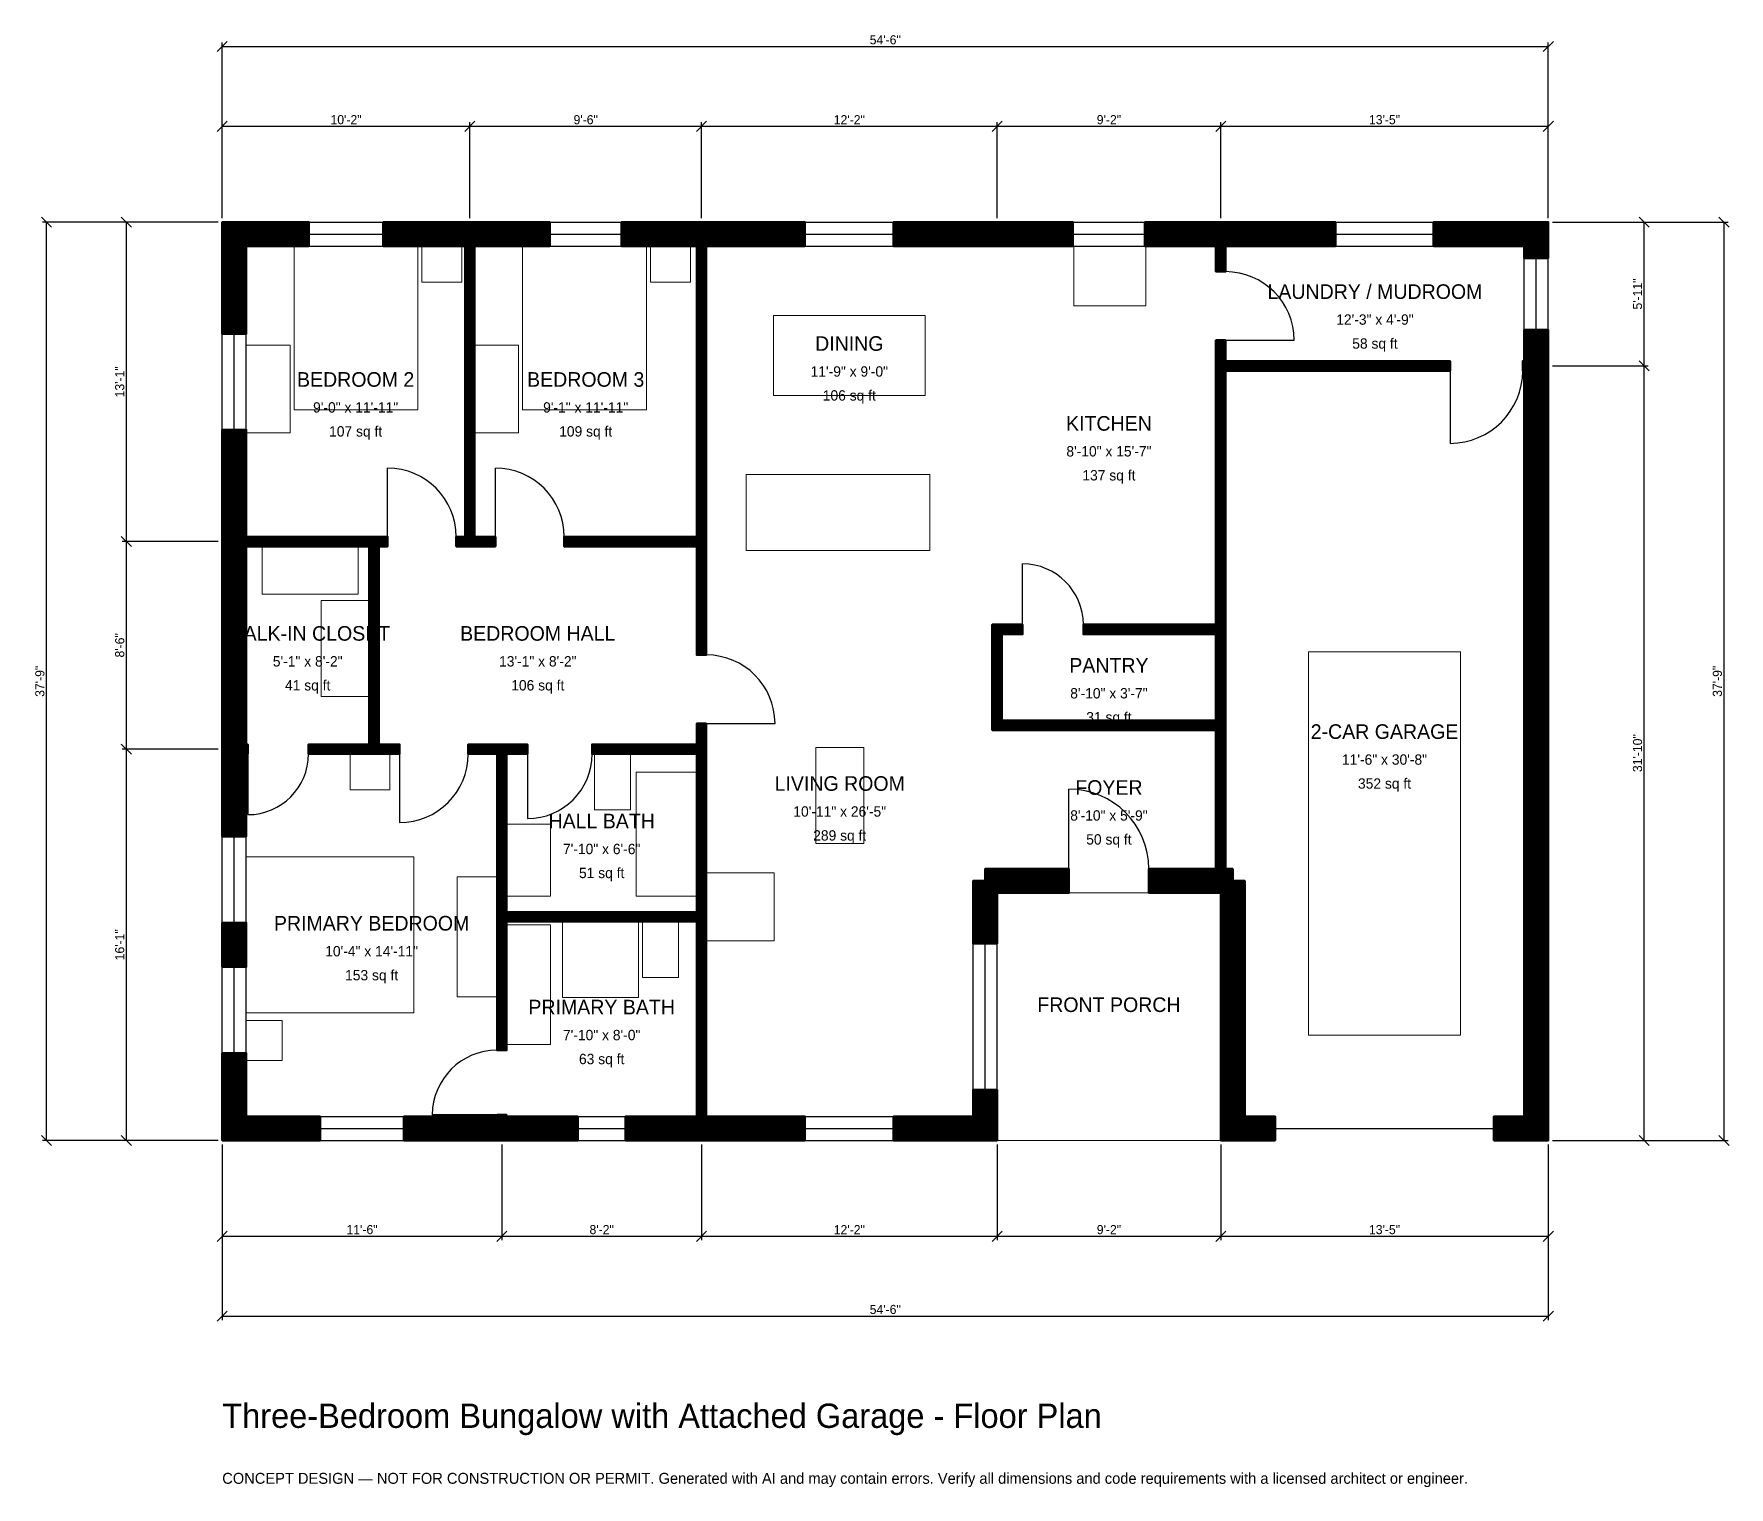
# Model space of a CAD drawing. Header units: inches. Extents: x -93 to 743, y -171 to 546.
import ezdxf
from ezdxf.enums import TextEntityAlignment as Align

# ---------------------------------------------------------------- set-up
doc = ezdxf.new("R2010")
doc.units = ezdxf.units.IN
doc.header["$MEASUREMENT"] = 0
doc.linetypes.add('DASHED', pattern=[0.6, 0.5, -0.1])
for name, color, linetype, lineweight in [('A-ANNO-DIMS', 1, 'Continuous', 13), ('A-ANNO-TEXT', 7, 'Continuous', 18), ('A-AREA-IDEN', 7, 'Continuous', 18), ('A-DOOR', 2, 'Continuous', 25), ('A-FLOR-FIXT', 9, 'Continuous', 13), ('A-FURN', 9, 'Continuous', 13), ('A-GLAZ', 4, 'Continuous', 25), ('A-SITE-PAVE', 8, 'Continuous', 13), ('A-WALL', 7, 'Continuous', 50), ('A-WALL-PATT', 8, 'Continuous', 13)]:
    doc.layers.add(name, color=color, linetype=linetype, lineweight=lineweight)
doc.dimstyles.new('PLAN', dxfattribs={"dimtxt": 4.5, "dimasz": 3, "dimexe": 2, "dimexo": 2, "dimgap": 1, "dimtad": 1, "dimdec": 0, "dimlunit": 4, "dimtsz": 2.5, "dimcen": 2.5, "dimclrd": 1, "dimclre": 1, "dimazin": 3, "dimtfac": 1, "dimtmove": 0, "dimatfit": 3})

msp = doc.modelspace()

# ---------------------------------------------------------------- hatches: boundary and pattern name
at = {"layer": 'A-WALL-PATT'}
h = msp.add_hatch(dxfattribs=at)
h.set_pattern_fill('ANSI31', color=8, scale=0.8)
h.paths.add_polyline_path([(131.8898, 0), (89.5669, 0), (89.5669, 11.811), (131.8898, 11.811), (135.4331, 11.811), (135.4331, 12.5984), (140.1575, 12.5984), (140.1575, 11.811), (143.7008, 11.811), (175.1969, 11.811), (175.1969, 0), (143.7008, 0), (140.1575, 0), (140.1575, 0), (135.4331, 0), (135.4331, 0), (131.8898, 0)])
h.paths.add_polyline_path([(11.811, 0), (11.811, 0), (0, 0), (0, 0), (0, 0), (0, 0), (0, 11.811), (0, 11.811), (0, 43.0446), (11.811, 43.0446), (11.811, 11.811), (48.2283, 11.811), (48.2283, 0), (11.811, 0)])
h.paths.add_polyline_path([(0, 107.3491), (11.811, 107.3491), (11.811, 85.5643), (0, 85.5643), (0, 107.3491)])
h.paths.add_polyline_path([(0, 187.0079), (0, 190.5512), (0, 190.5512), (0, 195.2756), (0, 195.2756), (0, 198.8189), (0, 289.3701), (0, 292.9134), (0, 292.9134), (0, 297.6378), (0, 297.6378), (0, 301.1811), (0, 350.3937), (11.811, 350.3937), (11.811, 301.1811), (11.811, 297.6378), (72.4409, 297.6378), (77.1654, 297.6378), (81.4961, 297.6378), (81.4961, 292.9134), (77.1654, 292.9134), (77.1654, 195.2756), (87.4016, 195.2756), (87.4016, 190.5512), (77.1654, 190.5512), (72.4409, 190.5512), (42.5197, 190.5512), (42.5197, 195.2756), (72.4409, 195.2756), (72.4409, 292.9134), (11.811, 292.9134), (11.811, 289.3701), (11.811, 198.8189), (11.811, 195.2756), (12.5984, 195.2756), (12.5984, 190.5512), (11.811, 190.5512), (11.811, 187.0079), (11.811, 149.8688), (0, 149.8688), (0, 187.0079)])
h.paths.add_polyline_path([(0, 440.9449), (0, 440.9449), (0, 452.7559), (0, 452.7559), (0, 452.7559), (11.811, 452.7559), (11.811, 452.7559), (42.7165, 452.7559), (42.7165, 440.9449), (11.811, 440.9449), (11.811, 397.6378), (0, 397.6378), (0, 440.9449)])
h.paths.add_polyline_path([(116.1417, 452.7559), (119.685, 452.7559), (119.685, 452.7559), (124.4094, 452.7559), (124.4094, 452.7559), (127.9528, 452.7559), (161.4173, 452.7559), (161.4173, 440.9449), (127.9528, 440.9449), (124.4094, 440.9449), (124.4094, 297.6378), (134.6457, 297.6378), (134.6457, 292.9134), (124.4094, 292.9134), (119.685, 292.9134), (115.3543, 292.9134), (115.3543, 297.6378), (119.685, 297.6378), (119.685, 440.9449), (116.1417, 440.9449), (79.3307, 440.9449), (79.3307, 452.7559), (116.1417, 452.7559)])
h.paths.add_polyline_path([(230.315, 452.7559), (233.8583, 452.7559), (233.8583, 452.7559), (238.5827, 452.7559), (238.5827, 452.7559), (242.126, 452.7559), (287.2047, 452.7559), (287.2047, 440.9449), (242.126, 440.9449), (238.5827, 440.9449), (238.5827, 333.0709), (238.5827, 328.3465), (238.5827, 297.6378), (238.5827, 292.9134), (238.5827, 239.3701), (233.8583, 239.3701), (233.8583, 292.9134), (168.5039, 292.9134), (168.5039, 297.6378), (233.8583, 297.6378), (233.8583, 328.3465), (233.8583, 333.0709), (233.8583, 440.9449), (230.315, 440.9449), (196.8504, 440.9449), (196.8504, 452.7559), (230.315, 452.7559)])
h.paths.add_polyline_path([(375.9843, 452.7559), (387.7953, 452.7559), (419.2913, 452.7559), (419.2913, 440.9449), (387.7953, 440.9449), (375.9843, 440.9449), (330.9055, 440.9449), (330.9055, 452.7559), (375.9843, 452.7559)])
h.paths.add_polyline_path([(486.2205, 452.7559), (489.7638, 452.7559), (489.7638, 452.7559), (494.4882, 452.7559), (494.4882, 452.7559), (498.0315, 452.7559), (548.622, 452.7559), (548.622, 440.9449), (498.0315, 440.9449), (494.4882, 440.9449), (494.4882, 428.3465), (489.7638, 428.3465), (489.7638, 440.9449), (486.2205, 440.9449), (454.7244, 440.9449), (454.7244, 452.7559), (486.2205, 452.7559)])
h.paths.add_polyline_path([(641.7323, 452.7559), (641.7323, 452.7559), (653.5433, 452.7559), (653.5433, 452.7559), (653.5433, 452.7559), (653.5433, 440.9449), (653.5433, 440.9449), (653.5433, 435.0394), (641.7323, 435.0394), (641.7323, 440.9449), (597.0472, 440.9449), (597.0472, 452.7559), (641.7323, 452.7559)])
h.paths.add_polyline_path([(653.5433, 387.7953), (653.5433, 384.252), (653.5433, 384.252), (653.5433, 379.5276), (653.5433, 379.5276), (653.5433, 375.9843), (653.5433, 11.811), (653.5433, 11.811), (653.5433, 0), (653.5433, 0), (653.5433, 0), (641.7323, 0), (641.7323, 0), (626.7717, 0), (626.7717, 11.811), (641.7323, 11.811), (641.7323, 375.9843), (641.7323, 379.5276), (640.9449, 379.5276), (640.9449, 384.252), (641.7323, 384.252), (641.7323, 387.7953), (641.7323, 399.6063), (653.5433, 399.6063), (653.5433, 387.7953)])
h.paths.add_polyline_path([(503.937, 0), (503.937, 0), (492.126, 0), (492.126, 0), (492.1259, 0), (492.1259, 11.811), (492.126, 11.811), (492.126, 119.685), (492.1259, 119.685), (492.1259, 122.0472), (489.7638, 122.0472), (489.7638, 122.0472), (456.6929, 122.0472), (456.6929, 133.8583), (489.7638, 133.8583), (489.7638, 202.3622), (384.252, 202.3622), (379.5276, 202.3622), (379.5276, 207.0866), (379.5276, 249.6063), (379.5276, 254.3307), (384.252, 254.3307), (394.4882, 254.3307), (394.4882, 249.6063), (384.252, 249.6063), (384.252, 207.0866), (489.7638, 207.0866), (489.7638, 249.6063), (424.4094, 249.6063), (424.4094, 254.3307), (489.7638, 254.3307), (489.7638, 379.5276), (489.7638, 384.252), (489.7638, 394.4882), (494.4882, 394.4882), (494.4882, 384.252), (605.1181, 384.252), (605.1181, 379.5276), (494.4882, 379.5276), (494.4882, 254.3307), (494.4882, 249.6063), (494.4882, 207.0866), (494.4882, 202.3622), (494.4882, 133.8583), (498.0315, 133.8583), (498.0315, 127.9528), (503.937, 127.9528), (503.937, 11.811), (518.8976, 11.811), (518.8976, 0), (503.937, 0)])
h.paths.add_polyline_path([(381.8898, 122.0472), (381.8898, 97.0472), (370.0787, 97.0472), (370.0787, 127.9528), (375.9843, 127.9528), (375.9843, 133.8583), (417.3228, 133.8583), (417.3228, 122.0472), (381.8898, 122.0472)])
h.paths.add_polyline_path([(381.8898, 11.811), (381.8898, 11.811), (381.8898, 0), (381.8898, 0), (381.8898, 0), (370.0787, 0), (370.0787, 0), (330.9055, 0), (330.9055, 11.811), (370.0787, 11.811), (370.0787, 25), (381.8898, 25), (381.8898, 11.811)])
h.paths.add_polyline_path([(242.126, 0), (238.5827, 0), (238.5827, 0), (233.8583, 0), (233.8583, 0), (230.315, 0), (198.8189, 0), (198.8189, 11.811), (230.315, 11.811), (233.8583, 11.811), (233.8583, 107.874), (140.1575, 107.874), (140.1575, 44.4882), (135.4331, 44.4882), (135.4331, 107.874), (135.4331, 112.5984), (135.4331, 190.5512), (121.2598, 190.5512), (121.2598, 195.2756), (135.4331, 195.2756), (140.1575, 195.2756), (150.3937, 195.2756), (150.3937, 190.5512), (140.1575, 190.5512), (140.1575, 112.5984), (233.8583, 112.5984), (233.8583, 190.5512), (182.2835, 190.5512), (182.2835, 195.2756), (233.8583, 195.2756), (233.8583, 205.5118), (238.5827, 205.5118), (238.5827, 195.2756), (238.5827, 190.5512), (238.5827, 112.5984), (238.5827, 107.874), (238.5827, 11.811), (242.126, 11.811), (287.2047, 11.811), (287.2047, 0), (242.126, 0)])

# ---------------------------------------------------------------- linework, layer by layer
at = {"layer": 'A-DOOR'}
for p, q in [((494.4882, 394.4882), (528.3465, 394.4882)), ((605.1181, 379.5276), (605.1181, 343.7008)), ((81.4961, 297.6378), (81.4961, 331.4961)), ((134.6457, 297.6378), (134.6457, 331.4961)), ((394.4882, 254.3307), (394.4882, 284.252)), ((238.5827, 205.5118), (272.4409, 205.5118)), ((12.5984, 190.5512), (12.5984, 160.6299)), ((87.4016, 190.5512), (87.4016, 156.6929)), ((150.3937, 190.5512), (150.3937, 158.6614)), ((417.3228, 133.8583), (417.3228, 173.2283)), ((135.4331, 12.5984), (103.5433, 12.5984))]:
    msp.add_line(p, q, dxfattribs=at)
at = {"layer": 'A-DOOR', "linetype": 'DASHED'}
msp.add_line((518.8976, 5.9055), (626.7717, 5.9055), dxfattribs=at)
at = {"layer": 'A-DOOR'}
for centre, radius, start, end in [((494.4882, 394.4882), 33.8583, 0, 90), ((605.1181, 379.5276), 35.8268, 270, 360), ((81.4961, 297.6378), 33.8583, 0, 90), ((134.6457, 297.6378), 33.8583, 0, 90), ((394.4882, 254.3307), 29.9213, 0, 90), ((238.5827, 205.5118), 33.8583, 0, 90), ((12.5984, 190.5512), 29.9213, 270, 360), ((87.4016, 190.5512), 33.8583, 270, 360), ((150.3937, 190.5512), 31.8898, 270, 360), ((417.3228, 133.8583), 39.3701, 0, 90), ((135.4331, 12.5984), 31.8898, 90, 180)]:
    msp.add_arc(centre, radius, start, end, dxfattribs=at)
at = {"layer": 'A-FLOR-FIXT'}
for points in [[(183.4646, 162.9921), (201.1811, 162.9921), (201.1811, 190.5512), (183.4646, 190.5512)], [(203.937, 120.4724), (233.8583, 120.4724), (233.8583, 181.4961), (203.937, 181.4961)], [(140.1575, 120.4724), (161.811, 120.4724), (161.811, 155.9055), (140.1575, 155.9055)], [(140.1575, 47.2441), (161.811, 47.2441), (161.811, 106.2992), (140.1575, 106.2992)], [(167.7165, 70.4724), (205.1181, 70.4724), (205.1181, 107.874), (167.7165, 107.874)], [(207.0866, 80.315), (224.8031, 80.315), (224.8031, 107.874), (207.0866, 107.874)]]:
    msp.add_lwpolyline(points, close=True, dxfattribs=at)
at = {"layer": 'A-FURN'}
for points in [[(35.4331, 360.2362), (96.4567, 360.2362), (96.4567, 440.9449), (35.4331, 440.9449)], [(98.4252, 423.2283), (118.1102, 423.2283), (118.1102, 440.9449), (98.4252, 440.9449)], [(148.0315, 360.2362), (209.0551, 360.2362), (209.0551, 440.9449), (148.0315, 440.9449)], [(211.0236, 423.2283), (230.7087, 423.2283), (230.7087, 440.9449), (211.0236, 440.9449)], [(419.685, 411.4173), (455.1181, 411.4173), (455.1181, 440.9449), (419.685, 440.9449)], [(271.6535, 367.3228), (346.4567, 367.3228), (346.4567, 406.6929), (271.6535, 406.6929)], [(11.811, 348.8189), (33.4646, 348.8189), (33.4646, 392.126), (11.811, 392.126)], [(124.4094, 348.8189), (146.063, 348.8189), (146.063, 392.126), (124.4094, 392.126)], [(258.2677, 290.9449), (348.8189, 290.9449), (348.8189, 328.3465), (258.2677, 328.3465)], [(19.685, 269.2913), (66.9291, 269.2913), (66.9291, 292.9134), (19.685, 292.9134)], [(48.8189, 218.8976), (72.4409, 218.8976), (72.4409, 266.1417), (48.8189, 266.1417)], [(535.4331, 51.9685), (610.2362, 51.9685), (610.2362, 240.9449), (535.4331, 240.9449)], [(292.5197, 146.4567), (316.1417, 146.4567), (316.1417, 193.7008), (292.5197, 193.7008)], [(62.9921, 172.8346), (82.6772, 172.8346), (82.6772, 190.5512), (62.9921, 190.5512)], [(11.811, 62.9921), (94.4882, 62.9921), (94.4882, 139.7638), (11.811, 139.7638)], [(115.748, 70.8661), (135.4331, 70.8661), (135.4331, 129.9213), (115.748, 129.9213)], [(238.5827, 98.4252), (272.0472, 98.4252), (272.0472, 131.8898), (238.5827, 131.8898)], [(11.811, 39.3701), (29.5276, 39.3701), (29.5276, 59.0551), (11.811, 59.0551)]]:
    msp.add_lwpolyline(points, close=True, dxfattribs=at)
at = {"layer": 'A-GLAZ'}
for p, q in [((42.7165, 452.7559), (79.3307, 452.7559)), ((161.4173, 452.7559), (196.8504, 452.7559)), ((287.2047, 452.7559), (330.9055, 452.7559)), ((419.2913, 452.7559), (454.7244, 452.7559)), ((548.622, 452.7559), (597.0472, 452.7559)), ((42.7165, 446.8504), (79.3307, 446.8504)), ((161.4173, 446.8504), (196.8504, 446.8504)), ((287.2047, 446.8504), (330.9055, 446.8504)), ((419.2913, 446.8504), (454.7244, 446.8504)), ((548.622, 446.8504), (597.0472, 446.8504)), ((42.7165, 440.9449), (79.3307, 440.9449)), ((161.4173, 440.9449), (196.8504, 440.9449)), ((287.2047, 440.9449), (330.9055, 440.9449)), ((419.2913, 440.9449), (454.7244, 440.9449)), ((548.622, 440.9449), (597.0472, 440.9449)), ((641.7323, 399.6063), (641.7323, 435.0394)), ((647.6378, 399.6063), (647.6378, 435.0394)), ((653.5433, 399.6063), (653.5433, 435.0394)), ((0, 350.3937), (0, 397.6378)), ((5.9055, 350.3937), (5.9055, 397.6378)), ((11.811, 350.3937), (11.811, 397.6378)), ((0, 107.3491), (0, 149.8688)), ((5.9055, 107.3491), (5.9055, 149.8688)), ((11.811, 107.3491), (11.811, 149.8688)), ((370.0787, 25), (370.0787, 97.0472)), ((375.9843, 25), (375.9843, 97.0472)), ((381.8898, 25), (381.8898, 97.0472)), ((0, 43.0446), (0, 85.5643)), ((5.9055, 43.0446), (5.9055, 85.5643)), ((11.811, 43.0446), (11.811, 85.5643)), ((48.2283, 11.811), (89.5669, 11.811)), ((175.1969, 11.811), (198.8189, 11.811)), ((287.2047, 11.811), (330.9055, 11.811)), ((48.2283, 5.9055), (89.5669, 5.9055)), ((48.2283, 0), (89.5669, 0)), ((175.1969, 5.9055), (198.8189, 5.9055)), ((175.1969, 0), (198.8189, 0)), ((287.2047, 5.9055), (330.9055, 5.9055)), ((287.2047, 0), (330.9055, 0))]:
    msp.add_line(p, q, dxfattribs=at)
at = {"layer": 'A-SITE-PAVE', "linetype": 'DASHED'}
msp.add_lwpolyline([(381.8898, 0), (492.126, 0), (492.126, 122.0472), (381.8898, 122.0472)], close=True, dxfattribs=at)
at = {"layer": 'A-WALL'}
for points in [[(0, 440.9449), (0, 440.9449), (0, 452.7559), (0, 452.7559), (0, 452.7559), (11.811, 452.7559), (11.811, 452.7559), (42.7165, 452.7559), (42.7165, 440.9449), (11.811, 440.9449), (11.811, 397.6378), (0, 397.6378), (0, 440.9449)], [(116.1417, 452.7559), (119.685, 452.7559), (119.685, 452.7559), (124.4094, 452.7559), (124.4094, 452.7559), (127.9528, 452.7559), (161.4173, 452.7559), (161.4173, 440.9449), (127.9528, 440.9449), (124.4094, 440.9449), (124.4094, 297.6378), (134.6457, 297.6378), (134.6457, 292.9134), (124.4094, 292.9134), (119.685, 292.9134), (115.3543, 292.9134), (115.3543, 297.6378), (119.685, 297.6378), (119.685, 440.9449), (116.1417, 440.9449), (79.3307, 440.9449), (79.3307, 452.7559), (116.1417, 452.7559)], [(230.315, 452.7559), (233.8583, 452.7559), (233.8583, 452.7559), (238.5827, 452.7559), (238.5827, 452.7559), (242.126, 452.7559), (287.2047, 452.7559), (287.2047, 440.9449), (242.126, 440.9449), (238.5827, 440.9449), (238.5827, 333.0709), (238.5827, 328.3465), (238.5827, 297.6378), (238.5827, 292.9134), (238.5827, 239.3701), (233.8583, 239.3701), (233.8583, 292.9134), (168.5039, 292.9134), (168.5039, 297.6378), (233.8583, 297.6378), (233.8583, 328.3465), (233.8583, 333.0709), (233.8583, 440.9449), (230.315, 440.9449), (196.8504, 440.9449), (196.8504, 452.7559), (230.315, 452.7559)], [(375.9843, 452.7559), (387.7953, 452.7559), (419.2913, 452.7559), (419.2913, 440.9449), (387.7953, 440.9449), (375.9843, 440.9449), (330.9055, 440.9449), (330.9055, 452.7559), (375.9843, 452.7559)], [(486.2205, 452.7559), (489.7638, 452.7559), (489.7638, 452.7559), (494.4882, 452.7559), (494.4882, 452.7559), (498.0315, 452.7559), (548.622, 452.7559), (548.622, 440.9449), (498.0315, 440.9449), (494.4882, 440.9449), (494.4882, 428.3465), (489.7638, 428.3465), (489.7638, 440.9449), (486.2205, 440.9449), (454.7244, 440.9449), (454.7244, 452.7559), (486.2205, 452.7559)], [(641.7323, 452.7559), (641.7323, 452.7559), (653.5433, 452.7559), (653.5433, 452.7559), (653.5433, 452.7559), (653.5433, 440.9449), (653.5433, 440.9449), (653.5433, 435.0394), (641.7323, 435.0394), (641.7323, 440.9449), (597.0472, 440.9449), (597.0472, 452.7559), (641.7323, 452.7559)], [(503.937, 0), (503.937, 0), (492.126, 0), (492.126, 0), (492.1259, 0), (492.1259, 11.811), (492.126, 11.811), (492.126, 119.685), (492.1259, 119.685), (492.1259, 122.0472), (489.7638, 122.0472), (489.7638, 122.0472), (456.6929, 122.0472), (456.6929, 133.8583), (489.7638, 133.8583), (489.7638, 202.3622), (384.252, 202.3622), (379.5276, 202.3622), (379.5276, 207.0866), (379.5276, 249.6063), (379.5276, 254.3307), (384.252, 254.3307), (394.4882, 254.3307), (394.4882, 249.6063), (384.252, 249.6063), (384.252, 207.0866), (489.7638, 207.0866), (489.7638, 249.6063), (424.4094, 249.6063), (424.4094, 254.3307), (489.7638, 254.3307), (489.7638, 379.5276), (489.7638, 384.252), (489.7638, 394.4882), (494.4882, 394.4882), (494.4882, 384.252), (605.1181, 384.252), (605.1181, 379.5276), (494.4882, 379.5276), (494.4882, 254.3307), (494.4882, 249.6063), (494.4882, 207.0866), (494.4882, 202.3622), (494.4882, 133.8583), (498.0315, 133.8583), (498.0315, 127.9528), (503.937, 127.9528), (503.937, 11.811), (518.8976, 11.811), (518.8976, 0), (503.937, 0)], [(653.5433, 387.7953), (653.5433, 384.252), (653.5433, 384.252), (653.5433, 379.5276), (653.5433, 379.5276), (653.5433, 375.9843), (653.5433, 11.811), (653.5433, 11.811), (653.5433, 0), (653.5433, 0), (653.5433, 0), (641.7323, 0), (641.7323, 0), (626.7717, 0), (626.7717, 11.811), (641.7323, 11.811), (641.7323, 375.9843), (641.7323, 379.5276), (640.9449, 379.5276), (640.9449, 384.252), (641.7323, 384.252), (641.7323, 387.7953), (641.7323, 399.6063), (653.5433, 399.6063), (653.5433, 387.7953)], [(0, 187.0079), (0, 190.5512), (0, 190.5512), (0, 195.2756), (0, 195.2756), (0, 198.8189), (0, 289.3701), (0, 292.9134), (0, 292.9134), (0, 297.6378), (0, 297.6378), (0, 301.1811), (0, 350.3937), (11.811, 350.3937), (11.811, 301.1811), (11.811, 297.6378), (72.4409, 297.6378), (77.1654, 297.6378), (81.4961, 297.6378), (81.4961, 292.9134), (77.1654, 292.9134), (77.1654, 195.2756), (87.4016, 195.2756), (87.4016, 190.5512), (77.1654, 190.5512), (72.4409, 190.5512), (42.5197, 190.5512), (42.5197, 195.2756), (72.4409, 195.2756), (72.4409, 292.9134), (11.811, 292.9134), (11.811, 289.3701), (11.811, 198.8189), (11.811, 195.2756), (12.5984, 195.2756), (12.5984, 190.5512), (11.811, 190.5512), (11.811, 187.0079), (11.811, 149.8688), (0, 149.8688), (0, 187.0079)], [(242.126, 0), (238.5827, 0), (238.5827, 0), (233.8583, 0), (233.8583, 0), (230.315, 0), (198.8189, 0), (198.8189, 11.811), (230.315, 11.811), (233.8583, 11.811), (233.8583, 107.874), (140.1575, 107.874), (140.1575, 44.4882), (135.4331, 44.4882), (135.4331, 107.874), (135.4331, 112.5984), (135.4331, 190.5512), (121.2598, 190.5512), (121.2598, 195.2756), (135.4331, 195.2756), (140.1575, 195.2756), (150.3937, 195.2756), (150.3937, 190.5512), (140.1575, 190.5512), (140.1575, 112.5984), (233.8583, 112.5984), (233.8583, 190.5512), (182.2835, 190.5512), (182.2835, 195.2756), (233.8583, 195.2756), (233.8583, 205.5118), (238.5827, 205.5118), (238.5827, 195.2756), (238.5827, 190.5512), (238.5827, 112.5984), (238.5827, 107.874), (238.5827, 11.811), (242.126, 11.811), (287.2047, 11.811), (287.2047, 0), (242.126, 0)], [(381.8898, 122.0472), (381.8898, 97.0472), (370.0787, 97.0472), (370.0787, 127.9528), (375.9843, 127.9528), (375.9843, 133.8583), (417.3228, 133.8583), (417.3228, 122.0472), (381.8898, 122.0472)], [(0, 107.3491), (11.811, 107.3491), (11.811, 85.5643), (0, 85.5643), (0, 107.3491)], [(11.811, 0), (11.811, 0), (0, 0), (0, 0), (0, 0), (0, 0), (0, 11.811), (0, 11.811), (0, 43.0446), (11.811, 43.0446), (11.811, 11.811), (48.2283, 11.811), (48.2283, 0), (11.811, 0)], [(381.8898, 11.811), (381.8898, 11.811), (381.8898, 0), (381.8898, 0), (381.8898, 0), (370.0787, 0), (370.0787, 0), (330.9055, 0), (330.9055, 11.811), (370.0787, 11.811), (370.0787, 25), (381.8898, 25), (381.8898, 11.811)], [(131.8898, 0), (89.5669, 0), (89.5669, 11.811), (131.8898, 11.811), (135.4331, 11.811), (135.4331, 12.5984), (140.1575, 12.5984), (140.1575, 11.811), (143.7008, 11.811), (175.1969, 11.811), (175.1969, 0), (143.7008, 0), (140.1575, 0), (140.1575, 0), (135.4331, 0), (135.4331, 0), (131.8898, 0)]]:
    msp.add_lwpolyline(points, close=True, dxfattribs=at)

# ---------------------------------------------------------------- texts
at = {"layer": 'A-ANNO-TEXT'}
for s, height, p in [('Three-Bedroom Bungalow with Attached Garage - Floor Plan', 12, (0, -141.7323)), ('CONCEPT DESIGN — NOT FOR CONSTRUCTION OR PERMIT. Generated with AI and may contain errors. Verify all dimensions and code requirements with a licensed architect or engineer.', 5.4, (0, -169.2913))]:
    msp.add_text(s, height=height, dxfattribs=at).set_placement(p)
at = {"layer": 'A-AREA-IDEN'}
for s, height, p in [('LAUNDRY / MUDROOM', 7.2, (568.1102, 418.5039)), ('12\'-3" x 4\'-9"', 5.1, (568.1102, 404.7244)), ('DINING', 7.2, (309.0551, 392.9134)), ('58 sq ft', 5.1, (568.1102, 392.9134)), ('BEDROOM 2', 7.2, (65.748, 375.1969)), ('BEDROOM 3', 7.2, (179.1339, 375.1969)), ('11\'-9" x 9\'-0"', 5.1, (309.0551, 379.1339)), ('106 sq ft', 5.1, (309.0551, 367.3228)), ('9\'-0" x 11\'-11"', 5.1, (65.748, 361.4173)), ('9\'-1" x 11\'-11"', 5.1, (179.1339, 361.4173)), ('107 sq ft', 5.1, (65.748, 349.6063)), ('109 sq ft', 5.1, (179.1339, 349.6063)), ('KITCHEN', 7.2, (437.0079, 353.5433)), ('8\'-10" x 15\'-7"', 5.1, (437.0079, 339.7638)), ('137 sq ft', 5.1, (437.0079, 327.9528)), ('WALK-IN CLOSET', 7.2, (42.126, 250)), ('BEDROOM HALL', 7.2, (155.5118, 250)), ('5\'-1" x 8\'-2"', 5.1, (42.126, 236.2205)), ('13\'-1" x 8\'-2"', 5.1, (155.5118, 236.2205)), ('PANTRY', 7.2, (437.0079, 234.252)), ('41 sq ft', 5.1, (42.126, 224.4094)), ('106 sq ft', 5.1, (155.5118, 224.4094)), ('8\'-10" x 3\'-7"', 5.1, (437.0079, 220.4724)), ('31 sq ft', 5.1, (437.0079, 208.6614)), ('2-CAR GARAGE', 7.2, (572.8346, 201.5748)), ('11\'-6" x 30\'-8"', 5.1, (572.8346, 187.7953)), ('LIVING ROOM', 7.2, (304.3307, 175.9843)), ('FOYER', 7.2, (437.0079, 174.0157)), ('352 sq ft', 5.1, (572.8346, 175.9843)), ('HALL BATH', 7.2, (187.0079, 157.4803)), ('10\'-11" x 26\'-5"', 5.1, (304.3307, 162.2047)), ('8\'-10" x 5\'-9"', 5.1, (437.0079, 160.2362)), ('289 sq ft', 5.1, (304.3307, 150.3937)), ('50 sq ft', 5.1, (437.0079, 148.4252)), ('7\'-10" x 6\'-6"', 5.1, (187.0079, 143.7008)), ('51 sq ft', 5.1, (187.0079, 131.8898)), ('PRIMARY BEDROOM', 7.2, (73.622, 107.0866)), ('10\'-4" x 14\'-11"', 5.1, (73.622, 93.3071)), ('153 sq ft', 5.1, (73.622, 81.4961)), ('PRIMARY BATH', 7.2, (187.0079, 65.748)), ('FRONT PORCH', 7.2, (437.0079, 66.9291)), ('7\'-10" x 8\'-0"', 5.1, (187.0079, 51.9685)), ('63 sq ft', 5.1, (187.0079, 40.1575))]:
    msp.add_text(s, height=height, dxfattribs=at).set_placement(p, align=Align.MIDDLE_CENTER)

# ---------------------------------------------------------------- dimensions: what is measured, and where the dimension line sits
at = {"layer": 'A-ANNO-DIMS'}
for base, p1, p2, text in [((0, 539.3701), (0, 452.7559), (653.5433, 452.7559), '54\'-6"'), ((0, 500), (0, 452.7559), (122.0472, 452.7559), '10\'-2"'), ((122.0472, 500), (122.0472, 452.7559), (236.2205, 452.7559), '9\'-6"'), ((236.2205, 500), (236.2205, 452.7559), (381.8898, 452.7559), '12\'-2"'), ((381.8898, 500), (381.8898, 452.7559), (492.126, 452.7559), '9\'-2"'), ((492.126, 500), (492.126, 452.7559), (653.5433, 452.7559), '13\'-5"'), ((0, -47.2441), (0, 0), (137.7953, 0), '11\'-6"'), ((0, -86.6142), (0, 0), (653.5433, 0), '54\'-6"'), ((137.7953, -47.2441), (137.7953, 0), (236.2205, 0), '8\'-2"'), ((236.2205, -47.2441), (236.2205, 0), (381.8898, 0), '12\'-2"'), ((381.8898, -47.2441), (381.8898, 0), (492.126, 0), '9\'-2"'), ((492.126, -47.2441), (492.126, 0), (653.5433, 0), '13\'-5"')]:
    msp.add_linear_dim(base=base, p1=p1, p2=p2, text=text, dimstyle='PLAN', dxfattribs=at).render()
for base, p1, p2, text in [((-86.6142, 0), (0, 0), (0, 452.7559), '37\'-9"'), ((-47.2441, 295.2756), (0, 295.2756), (0, 452.7559), '13\'-1"'), ((700.7874, 381.8898), (653.5433, 381.8898), (653.5433, 452.7559), '5\'-11"'), ((740.1575, 0), (653.5433, 0), (653.5433, 452.7559), '37\'-9"'), ((700.7874, 0), (653.5433, 0), (653.5433, 381.8898), '31\'-10"'), ((-47.2441, 192.9134), (0, 192.9134), (0, 295.2756), '8\'-6"'), ((-47.2441, 0), (0, 0), (0, 192.9134), '16\'-1"')]:
    msp.add_linear_dim(base=base, p1=p1, p2=p2, angle=90, text=text, dimstyle='PLAN', dxfattribs=at).render()

doc.saveas('drawing.dxf')
